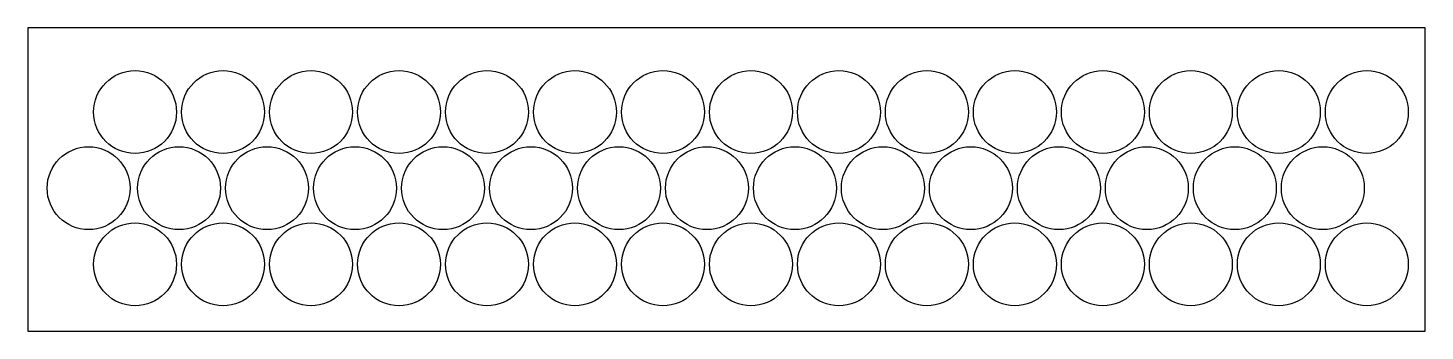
# Model space of a CAD drawing. Header units: millimetres. Extents: x -640 to 51, y -71 to 79.
import ezdxf

# ---------------------------------------------------------------- set-up
doc = ezdxf.new("R2010")
doc.units = ezdxf.units.MM
doc.layers.add('Body072', color=7, linetype='CONTINUOUS')

msp = doc.modelspace()

# ---------------------------------------------------------------- linework, layer by layer
at = {"layer": 'Body072'}
for p, q in [((-640.21, 79.3), (-640.21, 79.3, 6)), ((50.54, 79.3), (-640.21, 79.3)), ((50.54, 79.3, 6), (-640.21, 79.3, 6)), ((-640.21, 79.3), (-640.21, 79.3, 6)), ((-640.21, 79.3), (-640.21, -70.7)), ((-640.21, 79.3, 6), (-640.21, -70.7, 6)), ((50.54, 79.3), (-640.21, 79.3)), ((-640.21, 79.3), (-640.21, -70.7)), ((50.54, 79.3, 6), (-640.21, 79.3, 6)), ((-640.21, 79.3, 6), (-640.21, -70.7, 6)), ((50.54, 79.3), (50.54, 79.3, 6)), ((50.54, -70.7), (50.54, 79.3)), ((50.54, -70.7, 6), (50.54, 79.3, 6)), ((50.54, 79.3), (50.54, 79.3, 6)), ((50.54, -70.7), (50.54, 79.3)), ((50.54, -70.7, 6), (50.54, 79.3, 6)), ((-566.75, 37.67), (-566.75, 37.67, 6)), ((-566.75, 37.67), (-566.75, 37.67, 6)), ((-523.25, 37.67), (-523.25, 37.67, 6)), ((-523.25, 37.67), (-523.25, 37.67, 6)), ((-479.75, 37.67), (-479.75, 37.67, 6)), ((-479.75, 37.67), (-479.75, 37.67, 6)), ((-436.25, 37.67), (-436.25, 37.67, 6)), ((-436.25, 37.67), (-436.25, 37.67, 6)), ((-392.75, 37.67), (-392.75, 37.67, 6)), ((-392.75, 37.67), (-392.75, 37.67, 6)), ((-349.25, 37.67), (-349.25, 37.67, 6)), ((-349.25, 37.67), (-349.25, 37.67, 6)), ((-305.75, 37.67), (-305.75, 37.67, 6)), ((-305.75, 37.67), (-305.75, 37.67, 6)), ((-262.25, 37.67), (-262.25, 37.67, 6)), ((-262.25, 37.67), (-262.25, 37.67, 6)), ((-218.75, 37.67), (-218.75, 37.67, 6)), ((-218.75, 37.67), (-218.75, 37.67, 6)), ((-175.25, 37.67), (-175.25, 37.67, 6)), ((-175.25, 37.67), (-175.25, 37.67, 6)), ((-131.75, 37.67), (-131.75, 37.67, 6)), ((-131.75, 37.67), (-131.75, 37.67, 6)), ((-88.25, 37.67), (-88.25, 37.67, 6)), ((-88.25, 37.67), (-88.25, 37.67, 6)), ((-44.75, 37.67), (-44.75, 37.67, 6)), ((-44.75, 37.67), (-44.75, 37.67, 6)), ((-1.25, 37.67), (-1.25, 37.67, 6)), ((-1.25, 37.67), (-1.25, 37.67, 6)), ((42.25, 37.67), (42.25, 37.67, 6)), ((42.25, 37.67), (42.25, 37.67, 6)), ((-589.71, 0), (-589.71, 0, 6)), ((-589.71, 0), (-589.71, 0, 6)), ((-545, 0), (-545, 0, 6)), ((-545, 0), (-545, 0, 6)), ((-501.5, 0), (-501.5, 0, 6)), ((-501.5, 0), (-501.5, 0, 6)), ((-458, 0), (-458, 0, 6)), ((-458, 0), (-458, 0, 6)), ((-414.5, 0), (-414.5, 0, 6)), ((-414.5, 0), (-414.5, 0, 6)), ((-371, 0), (-371, 0, 6)), ((-371, 0), (-371, 0, 6)), ((-327.5, 0), (-327.5, 0, 6)), ((-327.5, 0), (-327.5, 0, 6)), ((-284, 0), (-284, 0, 6)), ((-284, 0), (-284, 0, 6)), ((-240.5, 0), (-240.5, 0, 6)), ((-240.5, 0), (-240.5, 0, 6)), ((-197, 0), (-197, 0, 6)), ((-197, 0), (-197, 0, 6)), ((-153.5, 0), (-153.5, 0, 6)), ((-153.5, 0), (-153.5, 0, 6)), ((-110, 0), (-110, 0, 6)), ((-110, 0), (-110, 0, 6)), ((-66.5, 0), (-66.5, 0, 6)), ((-66.5, 0), (-66.5, 0, 6)), ((-23, 0), (-23, 0, 6)), ((-23, 0), (-23, 0, 6)), ((20.5, 0), (20.5, 0, 6)), ((20.5, 0), (20.5, 0, 6)), ((-566.75, -37.67), (-566.75, -37.67, 6)), ((-566.75, -37.67), (-566.75, -37.67, 6)), ((-523.25, -37.67), (-523.25, -37.67, 6)), ((-523.25, -37.67), (-523.25, -37.67, 6)), ((-479.75, -37.67), (-479.75, -37.67, 6)), ((-479.75, -37.67), (-479.75, -37.67, 6)), ((-436.25, -37.67), (-436.25, -37.67, 6)), ((-436.25, -37.67), (-436.25, -37.67, 6)), ((-392.75, -37.67), (-392.75, -37.67, 6)), ((-392.75, -37.67), (-392.75, -37.67, 6)), ((-349.25, -37.67), (-349.25, -37.67, 6)), ((-349.25, -37.67), (-349.25, -37.67, 6)), ((-305.75, -37.67), (-305.75, -37.67, 6)), ((-305.75, -37.67), (-305.75, -37.67, 6)), ((-262.25, -37.67), (-262.25, -37.67, 6)), ((-262.25, -37.67), (-262.25, -37.67, 6)), ((-218.75, -37.67), (-218.75, -37.67, 6)), ((-218.75, -37.67), (-218.75, -37.67, 6)), ((-175.25, -37.67), (-175.25, -37.67, 6)), ((-175.25, -37.67), (-175.25, -37.67, 6)), ((-131.75, -37.67), (-131.75, -37.67, 6)), ((-131.75, -37.67), (-131.75, -37.67, 6)), ((-88.25, -37.67), (-88.25, -37.67, 6)), ((-88.25, -37.67), (-88.25, -37.67, 6)), ((-44.75, -37.67), (-44.75, -37.67, 6)), ((-44.75, -37.67), (-44.75, -37.67, 6)), ((-1.25, -37.67), (-1.25, -37.67, 6)), ((-1.25, -37.67), (-1.25, -37.67, 6)), ((42.25, -37.67), (42.25, -37.67, 6)), ((42.25, -37.67), (42.25, -37.67, 6)), ((-640.21, -70.7), (-640.21, -70.7, 6)), ((-640.21, -70.7), (-640.21, -70.7, 6)), ((-640.21, -70.7), (50.54, -70.7)), ((-640.21, -70.7, 6), (50.54, -70.7, 6)), ((-640.21, -70.7), (50.54, -70.7)), ((-640.21, -70.7, 6), (50.54, -70.7, 6)), ((50.54, -70.7), (50.54, -70.7, 6)), ((50.54, -70.7), (50.54, -70.7, 6))]:
    msp.add_line(p, q, dxfattribs=at)
for centre in [(-587.25, 37.67), (-587.25, 37.67, 6), (-587.25, 37.67), (-587.25, 37.67, 6), (-543.75, 37.67), (-543.75, 37.67, 6), (-543.75, 37.67), (-543.75, 37.67, 6), (-500.25, 37.67), (-500.25, 37.67, 6), (-500.25, 37.67), (-500.25, 37.67, 6), (-456.75, 37.67), (-456.75, 37.67, 6), (-456.75, 37.67), (-456.75, 37.67, 6), (-413.25, 37.67), (-413.25, 37.67, 6), (-413.25, 37.67), (-413.25, 37.67, 6), (-369.75, 37.67), (-369.75, 37.67, 6), (-369.75, 37.67), (-369.75, 37.67, 6), (-326.25, 37.67), (-326.25, 37.67, 6), (-326.25, 37.67), (-326.25, 37.67, 6), (-282.75, 37.67), (-282.75, 37.67, 6), (-282.75, 37.67), (-282.75, 37.67, 6), (-239.25, 37.67), (-239.25, 37.67, 6), (-239.25, 37.67), (-239.25, 37.67, 6), (-195.75, 37.67), (-195.75, 37.67, 6), (-195.75, 37.67), (-195.75, 37.67, 6), (-152.25, 37.67), (-152.25, 37.67, 6), (-152.25, 37.67), (-152.25, 37.67, 6), (-108.75, 37.67), (-108.75, 37.67, 6), (-108.75, 37.67), (-108.75, 37.67, 6), (-65.25, 37.67), (-65.25, 37.67, 6), (-65.25, 37.67), (-65.25, 37.67, 6), (-21.75, 37.67), (-21.75, 37.67, 6), (-21.75, 37.67), (-21.75, 37.67, 6), (21.75, 37.67), (21.75, 37.67, 6), (21.75, 37.67), (21.75, 37.67, 6), (-610.21, 0), (-610.21, 0, 6), (-610.21, 0), (-610.21, 0, 6), (-565.5, 0), (-565.5, 0, 6), (-565.5, 0), (-565.5, 0, 6), (-522, 0), (-522, 0, 6), (-522, 0), (-522, 0, 6), (-478.5, 0), (-478.5, 0, 6), (-478.5, 0), (-478.5, 0, 6), (-435, 0), (-435, 0, 6), (-435, 0), (-435, 0, 6), (-391.5, 0), (-391.5, 0, 6), (-391.5, 0), (-391.5, 0, 6), (-348, 0), (-348, 0, 6), (-348, 0), (-348, 0, 6), (-304.5, 0), (-304.5, 0, 6), (-304.5, 0), (-304.5, 0, 6), (-261, 0), (-261, 0, 6), (-261, 0), (-261, 0, 6), (-217.5, 0), (-217.5, 0, 6), (-217.5, 0), (-217.5, 0, 6), (-174, 0), (-174, 0, 6), (-174, 0), (-174, 0, 6), (-130.5, 0), (-130.5, 0, 6), (-130.5, 0), (-130.5, 0, 6), (-87, 0), (-87, 0, 6), (-87, 0), (-87, 0, 6), (-43.5, 0), (-43.5, 0, 6), (-43.5, 0), (-43.5, 0, 6), (0, 0), (0, 0, 6), (0, 0), (0, 0, 6), (-587.25, -37.67), (-587.25, -37.67, 6), (-587.25, -37.67), (-587.25, -37.67, 6), (-543.75, -37.67), (-543.75, -37.67, 6), (-543.75, -37.67), (-543.75, -37.67, 6), (-500.25, -37.67), (-500.25, -37.67, 6), (-500.25, -37.67), (-500.25, -37.67, 6), (-456.75, -37.67), (-456.75, -37.67, 6), (-456.75, -37.67), (-456.75, -37.67, 6), (-413.25, -37.67), (-413.25, -37.67, 6), (-413.25, -37.67), (-413.25, -37.67, 6), (-369.75, -37.67), (-369.75, -37.67, 6), (-369.75, -37.67), (-369.75, -37.67, 6), (-326.25, -37.67), (-326.25, -37.67, 6), (-326.25, -37.67), (-326.25, -37.67, 6), (-282.75, -37.67), (-282.75, -37.67, 6), (-282.75, -37.67), (-282.75, -37.67, 6), (-239.25, -37.67), (-239.25, -37.67, 6), (-239.25, -37.67), (-239.25, -37.67, 6), (-195.75, -37.67), (-195.75, -37.67, 6), (-195.75, -37.67), (-195.75, -37.67, 6), (-152.25, -37.67), (-152.25, -37.67, 6), (-152.25, -37.67), (-152.25, -37.67, 6), (-108.75, -37.67), (-108.75, -37.67, 6), (-108.75, -37.67), (-108.75, -37.67, 6), (-65.25, -37.67), (-65.25, -37.67, 6), (-65.25, -37.67), (-65.25, -37.67, 6), (-21.75, -37.67), (-21.75, -37.67, 6), (-21.75, -37.67), (-21.75, -37.67, 6), (21.75, -37.67), (21.75, -37.67, 6), (21.75, -37.67), (21.75, -37.67, 6)]:
    msp.add_circle(centre, 20.5, dxfattribs=at)

doc.saveas('drawing.dxf')
